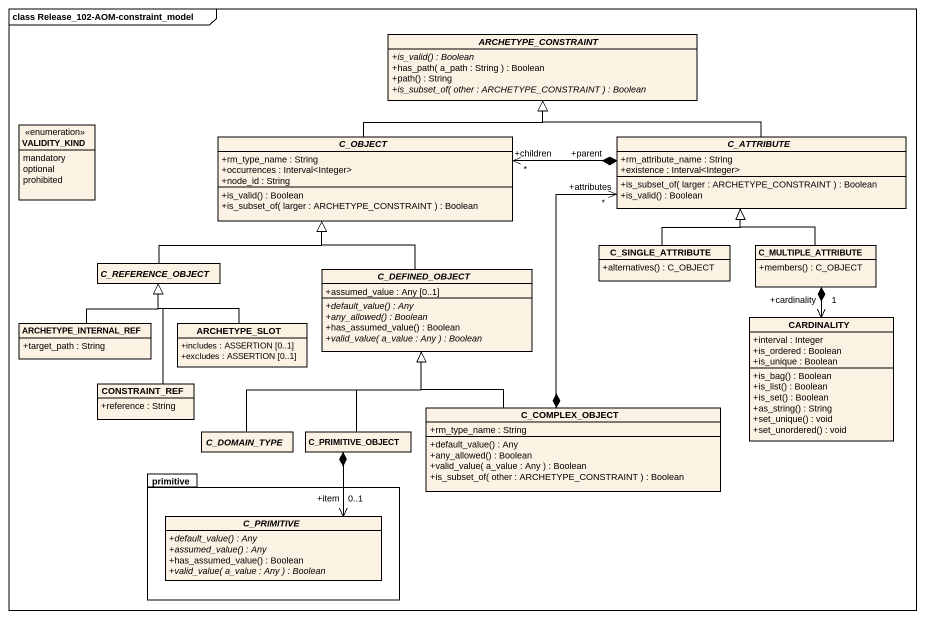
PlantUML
@startuml
mainframe class Release_102-AOM-constraint_model
hide circle
hide empty members
skinparam classAttributeIconSize 0
abstract class ARCHETYPE_CONSTRAINT {
  {abstract} +is_valid() : Boolean
  +has_path( a_path : String ) : Boolean
  +path() : String
  {abstract} +is_subset_of( other : ARCHETYPE_CONSTRAINT ) : Boolean
}
enum VALIDITY_KIND {
  mandatory
  optional
  prohibited
}
abstract class C_OBJECT {
  +rm_type_name : String
  +occurrences : Interval<Integer>
  +node_id : String
  +is_valid() : Boolean
  +is_subset_of( larger : ARCHETYPE_CONSTRAINT ) : Boolean
}
abstract class C_ATTRIBUTE {
  +rm_attribute_name : String
  +existence : Interval<Integer>
  +is_subset_of( larger : ARCHETYPE_CONSTRAINT ) : Boolean
  +is_valid() : Boolean
}
abstract class C_REFERENCE_OBJECT
abstract class C_DEFINED_OBJECT {
  +assumed_value : Any [0..1]
  {abstract} +default_value() : Any
  {abstract} +any_allowed() : Boolean
  +has_assumed_value() : Boolean
  {abstract} +valid_value( a_value : Any ) : Boolean
}
class C_SINGLE_ATTRIBUTE {
  +alternatives() : C_OBJECT
}
class C_MULTIPLE_ATTRIBUTE {
  +members() : C_OBJECT
}
class ARCHETYPE_INTERNAL_REF {
  +target_path : String
}
class ARCHETYPE_SLOT {
  +includes : ASSERTION [0..1]
  +excludes : ASSERTION [0..1]
}
class CARDINALITY {
  +interval : Integer
  +is_ordered : Boolean
  +is_unique : Boolean
  +is_bag() : Boolean
  +is_list() : Boolean
  +is_set() : Boolean
  +as_string() : String
  +set_unique() : void
  +set_unordered() : void
}
class CONSTRAINT_REF {
  +reference : String
}
class C_COMPLEX_OBJECT {
  +rm_type_name : String
  +default_value() : Any
  +any_allowed() : Boolean
  +valid_value( a_value : Any ) : Boolean
  +is_subset_of( other : ARCHETYPE_CONSTRAINT ) : Boolean
}
abstract class C_DOMAIN_TYPE
class C_PRIMITIVE_OBJECT
package primitive {
  abstract class C_PRIMITIVE {
    {abstract} +default_value() : Any
    {abstract} +assumed_value() : Any
    +has_assumed_value() : Boolean
    {abstract} +valid_value( a_value : Any ) : Boolean
  }
}
C_OBJECT -up-|> ARCHETYPE_CONSTRAINT
C_ATTRIBUTE -left-|> ARCHETYPE_CONSTRAINT
C_ATTRIBUTE "+parent" *-left-> "+children\n*" C_OBJECT
C_REFERENCE_OBJECT -right-|> C_OBJECT
C_DEFINED_OBJECT -up-|> C_OBJECT
C_SINGLE_ATTRIBUTE -up-|> C_ATTRIBUTE
C_MULTIPLE_ATTRIBUTE -up-|> C_ATTRIBUTE
C_MULTIPLE_ATTRIBUTE *--> "+cardinality\n1" CARDINALITY
ARCHETYPE_INTERNAL_REF -up-|> C_REFERENCE_OBJECT
ARCHETYPE_SLOT -up-|> C_REFERENCE_OBJECT
CONSTRAINT_REF -up-|> C_REFERENCE_OBJECT
C_COMPLEX_OBJECT *-up-> "+attributes\n*" C_ATTRIBUTE
C_COMPLEX_OBJECT -up-|> C_DEFINED_OBJECT
C_DOMAIN_TYPE -up-|> C_DEFINED_OBJECT
C_PRIMITIVE_OBJECT -up-|> C_DEFINED_OBJECT
C_PRIMITIVE_OBJECT *--> "+item\n0..1" C_PRIMITIVE
@enduml
